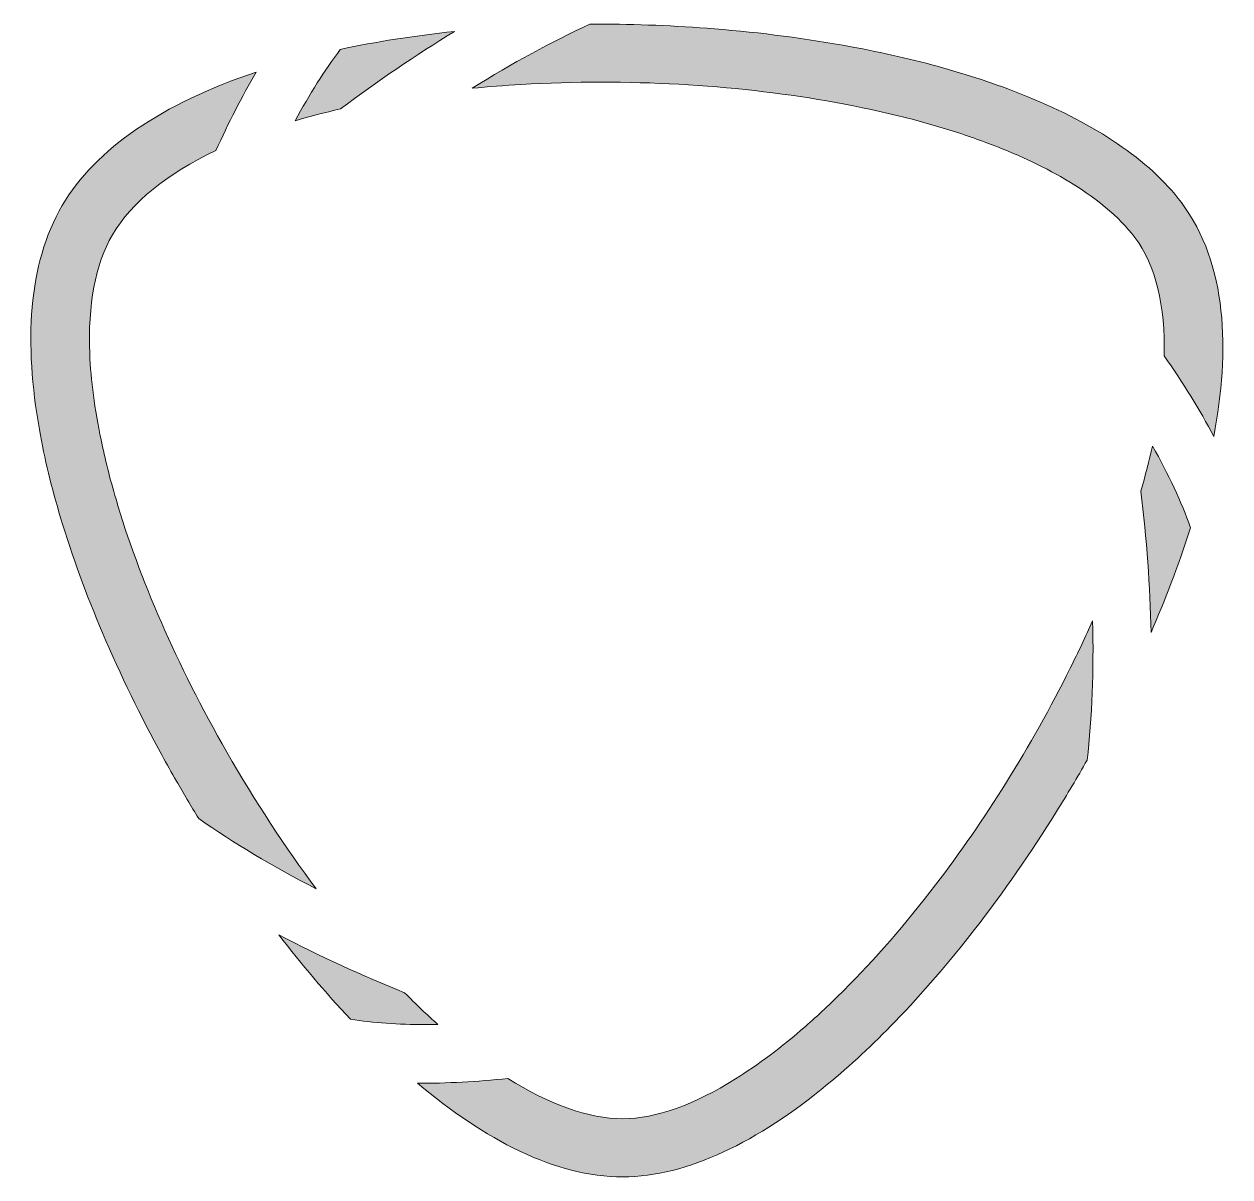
# Model space of a CAD drawing. Header units: inches. Extents: x 2.7 to 27.8, y -28.4 to -4.3.
import ezdxf

# ---------------------------------------------------------------- set-up
doc = ezdxf.new("R2010")
doc.units = ezdxf.units.IN
doc.header["$MEASUREMENT"] = 0
doc.layers.add('Layer 1', color=7, linetype='Continuous')

# ---------------------------------------------------------------- blocks, each defined once
blk = doc.blocks.new('block 2')
at = {"layer": 'Layer 1', "true_color": 0xb18883}
h = blk.add_hatch(color=23, dxfattribs=at)
h.dxf.hatch_style = 2
edge = h.paths.add_edge_path()
edge.add_spline(control_points=[(8.305, -6.339), (8.606, -5.785), (8.922, -5.286), (9.248, -4.85), (9.989, -4.691), (10.784, -4.566), (11.63, -4.477), (10.82, -4.969), (10.02, -5.514), (9.251, -6.092), (8.922, -6.167), (8.606, -6.25), (8.305, -6.339)], knot_values=[0, 0, 0, 0, 1, 1, 1, 2, 2, 2, 3, 3, 3, 4, 4, 4, 4], degree=3, periodic=1)
h = blk.add_hatch(color=23, dxfattribs=at)
h.dxf.hatch_style = 2
edge = h.paths.add_edge_path()
edge.add_spline(control_points=[(27.47, -12.92), (27.176, -12.364), (26.827, -11.802), (26.433, -11.239), (26.459, -10.199), (26.259, -9.354), (25.824, -8.775), (25.492, -8.333), (24.992, -7.924), (24.363, -7.556), (23.884, -7.276), (23.329, -7.019), (22.711, -6.789), (22.542, -6.727), (22.37, -6.666), (22.193, -6.607), (21.348, -6.329), (20.404, -6.099), (19.394, -5.924), (17.446, -5.586), (15.248, -5.453), (13.021, -5.582), (12.673, -5.602), (12.333, -5.628), (11.999, -5.66), (12.833, -5.14), (13.659, -4.691), (14.453, -4.325), (14.507, -4.325), (14.56, -4.323), (14.614, -4.323), (15.42, -4.323), (16.239, -4.356), (17.054, -4.422), (18.019, -4.499), (18.978, -4.624), (19.901, -4.795), (20.561, -4.917), (21.203, -5.063), (21.815, -5.234), (22.443, -5.41), (23.038, -5.611), (23.593, -5.839), (24.985, -6.408), (26.113, -7.141), (26.794, -8.046), (27.758, -9.327), (27.804, -11.133), (27.47, -12.92)], knot_values=[0, 0, 0, 0, 1, 1, 1, 2, 2, 2, 3, 3, 3, 4, 4, 4, 5, 5, 5, 6, 6, 6, 7, 7, 7, 8, 8, 8, 9, 9, 9, 10, 10, 10, 11, 11, 11, 12, 12, 12, 13, 13, 13, 14, 14, 14, 15, 15, 15, 16, 16, 16, 16], degree=3, periodic=1)
h = blk.add_hatch(color=23, dxfattribs=at)
h.dxf.hatch_style = 2
edge = h.paths.add_edge_path()
edge.add_spline(control_points=[(4.494, -8.717), (4.134, -9.333), (3.982, -10.183), (4.021, -11.198), (4.043, -11.75), (4.123, -12.351), (4.256, -12.99), (4.339, -13.39), (4.443, -13.805), (4.569, -14.233), (4.809, -15.051), (5.127, -15.913), (5.515, -16.802), (5.901, -17.684), (6.357, -18.59), (6.881, -19.504), (7.473, -20.537), (8.102, -21.493), (8.746, -22.355), (7.839, -21.89), (7.016, -21.396), (6.294, -20.888), (6.132, -20.626), (5.976, -20.365), (5.828, -20.107), (5.728, -19.932), (5.629, -19.754), (5.531, -19.574), (5.085, -18.759), (4.662, -17.898), (4.289, -17.02), (3.951, -16.225), (3.653, -15.418), (3.414, -14.619), (3.227, -13.996), (3.077, -13.38), (2.971, -12.78), (2.652, -10.982), (2.731, -9.328), (3.447, -8.104), (4.138, -6.924), (5.54, -5.977), (7.493, -5.325), (7.196, -5.834), (6.916, -6.381), (6.654, -6.959), (5.634, -7.444), (4.892, -8.038), (4.494, -8.717)], knot_values=[0, 0, 0, 0, 1, 1, 1, 2, 2, 2, 3, 3, 3, 4, 4, 4, 5, 5, 5, 6, 6, 6, 7, 7, 7, 8, 8, 8, 9, 9, 9, 10, 10, 10, 11, 11, 11, 12, 12, 12, 13, 13, 13, 14, 14, 14, 15, 15, 15, 16, 16, 16, 16], degree=3, periodic=1)
h = blk.add_hatch(color=23, dxfattribs=at)
h.dxf.hatch_style = 2
edge = h.paths.add_edge_path()
edge.add_spline(control_points=[(26.984, -14.824), (26.732, -15.618), (26.44, -16.364), (26.159, -17.01), (26.142, -16.043), (26.069, -15.052), (25.948, -14.064), (26.041, -13.741), (26.121, -13.426), (26.188, -13.121), (26.528, -13.715), (26.796, -14.287), (26.984, -14.824)], knot_values=[0, 0, 0, 0, 1, 1, 1, 2, 2, 2, 3, 3, 3, 4, 4, 4, 4], degree=3, periodic=1)
h = blk.add_hatch(color=23, dxfattribs=at)
h.dxf.hatch_style = 2
edge = h.paths.add_edge_path()
edge.add_spline(control_points=[(15.14, -27.149), (15.835, -27.149), (16.638, -26.853), (17.49, -26.321), (17.964, -26.025), (18.454, -25.657), (18.949, -25.224), (19.215, -24.992), (19.483, -24.742), (19.75, -24.474), (20.395, -23.831), (21.04, -23.091), (21.665, -22.274), (22.685, -20.94), (23.651, -19.404), (24.474, -17.756), (24.64, -17.423), (24.795, -17.094), (24.941, -16.77), (24.968, -17.799), (24.929, -18.776), (24.827, -19.671), (24.623, -20.031), (24.41, -20.388), (24.19, -20.741), (23.659, -21.594), (23.084, -22.423), (22.48, -23.201), (21.947, -23.888), (21.391, -24.534), (20.822, -25.122), (20.359, -25.601), (19.887, -26.04), (19.413, -26.432), (17.967, -27.623), (16.493, -28.362), (15.14, -28.362), (13.73, -28.362), (12.256, -27.587), (10.858, -26.408), (11.467, -26.414), (12.099, -26.379), (12.745, -26.309), (13.606, -26.853), (14.421, -27.149), (15.14, -27.149)], knot_values=[0, 0, 0, 0, 1, 1, 1, 2, 2, 2, 3, 3, 3, 4, 4, 4, 5, 5, 5, 6, 6, 6, 7, 7, 7, 8, 8, 8, 9, 9, 9, 10, 10, 10, 11, 11, 11, 12, 12, 12, 13, 13, 13, 14, 14, 14, 15, 15, 15, 15], degree=3, periodic=1)
h = blk.add_hatch(color=23, dxfattribs=at)
h.dxf.hatch_style = 2
edge = h.paths.add_edge_path()
edge.add_spline(control_points=[(11.282, -25.183), (11.194, -25.185), (11.106, -25.187), (11.02, -25.187), (10.457, -25.187), (9.935, -25.149), (9.458, -25.074), (8.939, -24.523), (8.439, -23.93), (7.967, -23.316), (8.823, -23.764), (9.71, -24.169), (10.59, -24.522), (10.821, -24.757), (11.052, -24.977), (11.282, -25.183)], knot_values=[0, 0, 0, 0, 1, 1, 1, 2, 2, 2, 3, 3, 3, 4, 4, 4, 5, 5, 5, 5], degree=3, periodic=1)
at = {"layer": 'Layer 1', "lineweight": 0}
for points, knots in [([(8.305, -6.339), (8.606, -5.785), (8.922, -5.286), (9.248, -4.85), (9.989, -4.691), (10.784, -4.566), (11.63, -4.477), (10.82, -4.969), (10.02, -5.514), (9.251, -6.092), (8.922, -6.167), (8.606, -6.25), (8.305, -6.339)], [0, 0, 0, 0, 1, 1, 1, 2, 2, 2, 3, 3, 3, 4, 4, 4, 4]), ([(27.47, -12.92), (27.176, -12.364), (26.827, -11.802), (26.433, -11.239), (26.459, -10.199), (26.259, -9.354), (25.824, -8.775), (25.492, -8.333), (24.992, -7.924), (24.363, -7.556), (23.884, -7.276), (23.329, -7.019), (22.711, -6.789), (22.542, -6.727), (22.37, -6.666), (22.193, -6.607), (21.348, -6.329), (20.404, -6.099), (19.394, -5.924), (17.446, -5.586), (15.248, -5.453), (13.021, -5.582), (12.673, -5.602), (12.333, -5.628), (11.999, -5.66), (12.833, -5.14), (13.659, -4.691), (14.453, -4.325), (14.507, -4.325), (14.56, -4.323), (14.614, -4.323), (15.42, -4.323), (16.239, -4.356), (17.054, -4.422), (18.019, -4.499), (18.978, -4.624), (19.901, -4.795), (20.561, -4.917), (21.203, -5.063), (21.815, -5.234), (22.443, -5.41), (23.038, -5.611), (23.593, -5.839), (24.985, -6.408), (26.113, -7.141), (26.794, -8.046), (27.758, -9.327), (27.804, -11.133), (27.47, -12.92)], [0, 0, 0, 0, 1, 1, 1, 2, 2, 2, 3, 3, 3, 4, 4, 4, 5, 5, 5, 6, 6, 6, 7, 7, 7, 8, 8, 8, 9, 9, 9, 10, 10, 10, 11, 11, 11, 12, 12, 12, 13, 13, 13, 14, 14, 14, 15, 15, 15, 16, 16, 16, 16]), ([(4.494, -8.717), (4.134, -9.333), (3.982, -10.183), (4.021, -11.198), (4.043, -11.75), (4.123, -12.351), (4.256, -12.99), (4.339, -13.39), (4.443, -13.805), (4.569, -14.233), (4.809, -15.051), (5.127, -15.913), (5.515, -16.802), (5.901, -17.684), (6.357, -18.59), (6.881, -19.504), (7.473, -20.537), (8.102, -21.493), (8.746, -22.355), (7.839, -21.89), (7.016, -21.396), (6.294, -20.888), (6.132, -20.626), (5.976, -20.365), (5.828, -20.107), (5.728, -19.932), (5.629, -19.754), (5.531, -19.574), (5.085, -18.759), (4.662, -17.898), (4.289, -17.02), (3.951, -16.225), (3.653, -15.418), (3.414, -14.619), (3.227, -13.996), (3.077, -13.38), (2.971, -12.78), (2.652, -10.982), (2.731, -9.328), (3.447, -8.104), (4.138, -6.924), (5.54, -5.977), (7.493, -5.325), (7.196, -5.834), (6.916, -6.381), (6.654, -6.959), (5.634, -7.444), (4.892, -8.038), (4.494, -8.717)], [0, 0, 0, 0, 1, 1, 1, 2, 2, 2, 3, 3, 3, 4, 4, 4, 5, 5, 5, 6, 6, 6, 7, 7, 7, 8, 8, 8, 9, 9, 9, 10, 10, 10, 11, 11, 11, 12, 12, 12, 13, 13, 13, 14, 14, 14, 15, 15, 15, 16, 16, 16, 16]), ([(26.984, -14.824), (26.732, -15.618), (26.44, -16.364), (26.159, -17.01), (26.142, -16.043), (26.069, -15.052), (25.948, -14.064), (26.041, -13.741), (26.121, -13.426), (26.188, -13.121), (26.528, -13.715), (26.796, -14.287), (26.984, -14.824)], [0, 0, 0, 0, 1, 1, 1, 2, 2, 2, 3, 3, 3, 4, 4, 4, 4]), ([(15.14, -27.149), (15.835, -27.149), (16.638, -26.853), (17.49, -26.321), (17.964, -26.025), (18.454, -25.657), (18.949, -25.224), (19.215, -24.992), (19.483, -24.742), (19.75, -24.474), (20.395, -23.831), (21.04, -23.091), (21.665, -22.274), (22.685, -20.94), (23.651, -19.404), (24.474, -17.756), (24.64, -17.423), (24.795, -17.094), (24.941, -16.77), (24.968, -17.799), (24.929, -18.776), (24.827, -19.671), (24.623, -20.031), (24.41, -20.388), (24.19, -20.741), (23.659, -21.594), (23.084, -22.423), (22.48, -23.201), (21.947, -23.888), (21.391, -24.534), (20.822, -25.122), (20.359, -25.601), (19.887, -26.04), (19.413, -26.432), (17.967, -27.623), (16.493, -28.362), (15.14, -28.362), (13.73, -28.362), (12.256, -27.587), (10.858, -26.408), (11.467, -26.414), (12.099, -26.379), (12.745, -26.309), (13.606, -26.853), (14.421, -27.149), (15.14, -27.149)], [0, 0, 0, 0, 1, 1, 1, 2, 2, 2, 3, 3, 3, 4, 4, 4, 5, 5, 5, 6, 6, 6, 7, 7, 7, 8, 8, 8, 9, 9, 9, 10, 10, 10, 11, 11, 11, 12, 12, 12, 13, 13, 13, 14, 14, 14, 15, 15, 15, 15]), ([(11.282, -25.183), (11.194, -25.185), (11.106, -25.187), (11.02, -25.187), (10.457, -25.187), (9.935, -25.149), (9.458, -25.074), (8.939, -24.523), (8.439, -23.93), (7.967, -23.316), (8.823, -23.764), (9.71, -24.169), (10.59, -24.522), (10.821, -24.757), (11.052, -24.977), (11.282, -25.183)], [0, 0, 0, 0, 1, 1, 1, 2, 2, 2, 3, 3, 3, 4, 4, 4, 5, 5, 5, 5])]:
    blk.add_open_spline(points, degree=3, knots=knots, dxfattribs=at)

msp = doc.modelspace()

# ---------------------------------------------------------------- block references
at = {"layer": 'Layer 1'}
msp.add_blockref('block 2', (0, 0), dxfattribs=at)

doc.saveas('drawing.dxf')
